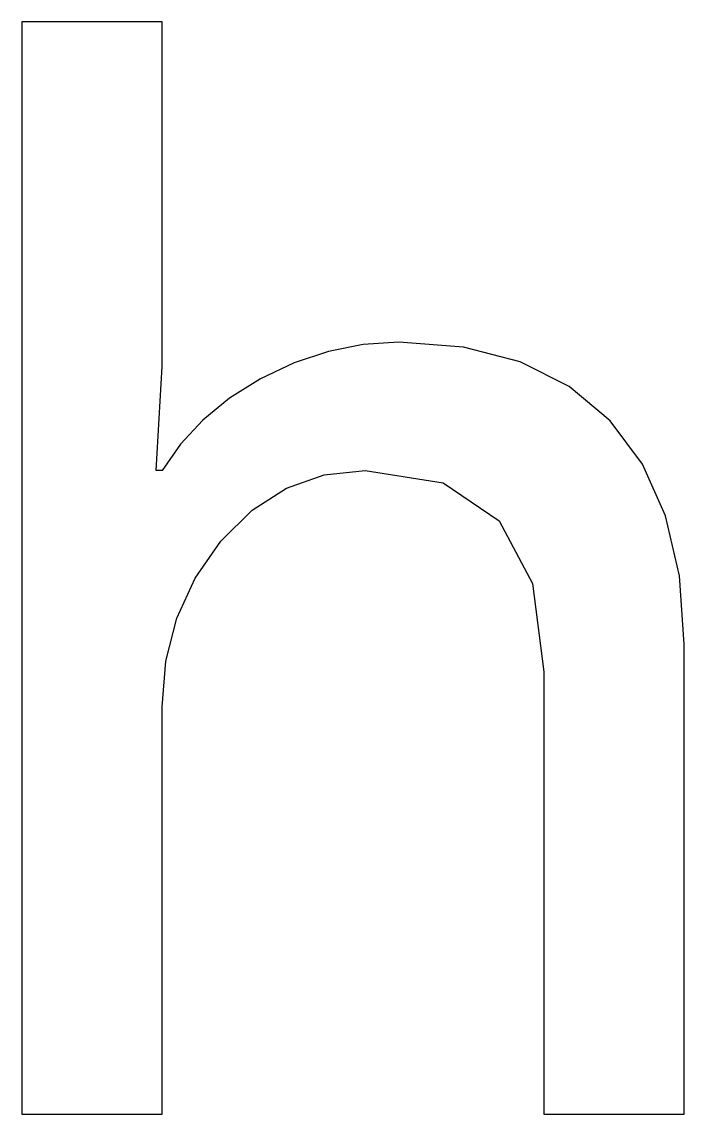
# Model space of a CAD drawing. Header units: metres. Extents: x 1.9 to 16.3, y 0 to 23.9.
import ezdxf

# ---------------------------------------------------------------- set-up
doc = ezdxf.new("R2010")
doc.units = ezdxf.units.M

msp = doc.modelspace()

# ---------------------------------------------------------------- linework, layer by layer
for p, q in [((4.935, 23.874), (1.86699, 23.874)), ((1.86699, 23.874), (1.86699, 0)), ((4.935, 16.339), (4.935, 23.874)), ((9.32674, 16.822), (8.56499, 16.672)), ((10.103, 16.872), (9.32674, 16.822)), ((11.517, 16.7647), (10.103, 16.872)), ((12.758, 16.4427), (11.517, 16.7647)), ((8.56499, 16.672), (7.81775, 16.422)), ((4.80199, 14.071), (4.935, 16.339)), ((7.81775, 16.422), (7.08499, 16.072)), ((13.826, 15.9062), (12.758, 16.4427)), ((7.08499, 16.072), (6.40686, 15.6469)), ((14.721, 15.155), (13.826, 15.9062)), ((6.40686, 15.6469), (5.82249, 15.1717)), ((5.82249, 15.1717), (5.33186, 14.6464)), ((15.4289, 14.2058), (14.721, 15.155)), ((5.33186, 14.6464), (4.935, 14.071)), ((15.9345, 13.0752), (15.4289, 14.2058)), ((4.935, 14.071), (4.80199, 14.071)), ((7.64799, 13.6832), (8.47249, 13.9741)), ((8.47249, 13.9741), (9.37, 14.071)), ((9.37, 14.071), (11.0767, 13.7959)), ((6.8965, 13.1985), (7.64799, 13.6832)), ((11.0767, 13.7959), (12.2957, 12.9707)), ((6.21799, 12.52), (6.8965, 13.1985)), ((12.2957, 12.9707), (13.0272, 11.5954)), ((16.2379, 11.7633), (15.9345, 13.0752)), ((5.65668, 11.7127), (6.21799, 12.52)), ((5.25574, 10.8407), (5.65668, 11.7127)), ((16.339, 10.27), (16.2379, 11.7633)), ((13.0272, 11.5954), (13.271, 9.67)), ((5.01518, 9.90417), (5.25574, 10.8407)), ((16.339, 0), (16.339, 10.27)), ((4.935, 8.903), (5.01518, 9.90417)), ((13.271, 9.67), (13.271, 0)), ((4.935, 0), (4.935, 8.903)), ((1.86699, 0), (4.935, 0)), ((13.271, 0), (16.339, 0))]:
    msp.add_line(p, q)

doc.saveas('drawing.dxf')
